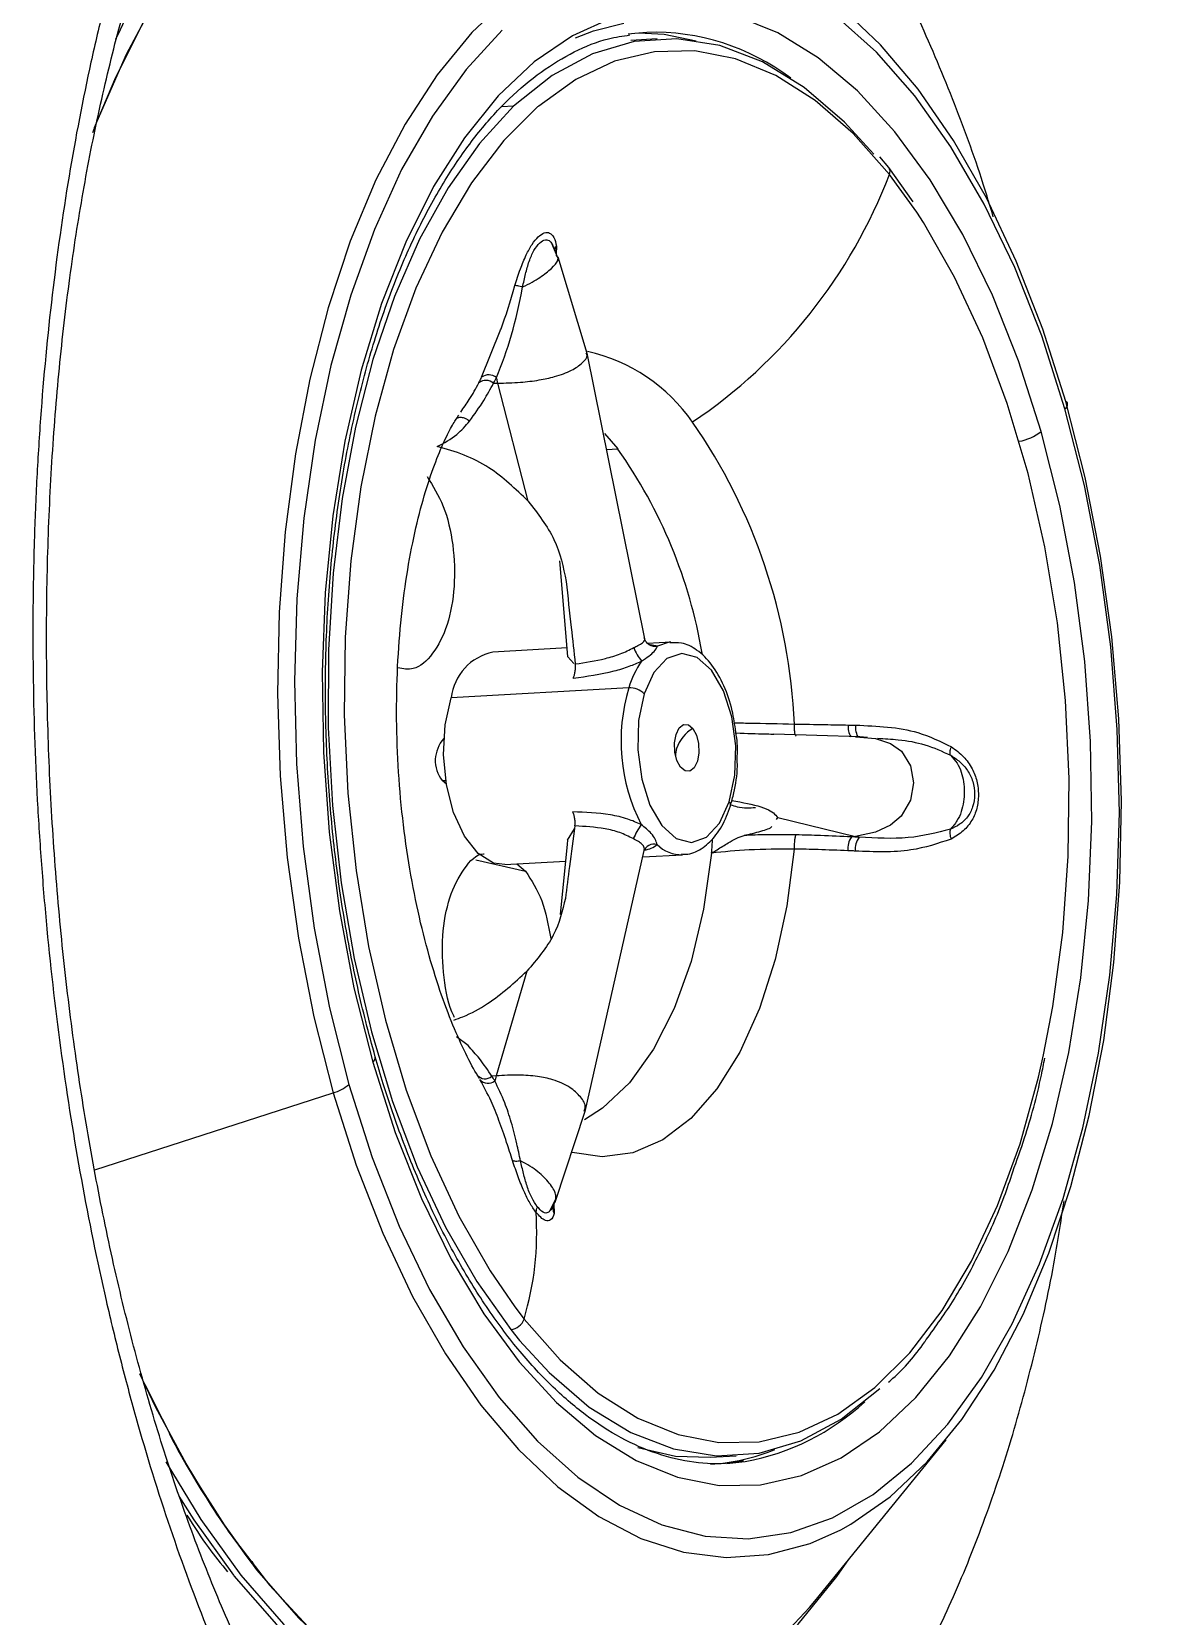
# Model space of a CAD drawing. Extents: x 398 to 508, y 623 to 782.
# Drawn here: x 408.051 to 409.917, y 709.679 to 712.316 of the extents above; entities that cross this region are included whole.
import ezdxf

# ---------------------------------------------------------------- set-up
doc = ezdxf.new("R2010")
doc.units = 0
doc.header["$MEASUREMENT"] = 0
doc.layers.add('GEOMETRY', color=2, linetype='Continuous', lineweight=25)

msp = doc.modelspace()

# ---------------------------------------------------------------- linework, layer by layer
at = {"layer": 'GEOMETRY'}
for p, q in [((409.0921, 712.3044), (409.0487, 712.3019)), ((408.8533, 712.1922), (408.8337, 712.1911)), ((409.478, 712.0904), (409.4632, 712.1081)), ((409.5186, 712.0333), (409.478, 712.0904)), ((409.5245, 712.0158), (409.4792, 712.0787)), ((408.9276, 711.9389), (408.9166, 711.9635)), ((408.9247, 711.9594), (408.9243, 711.9463)), ((408.9271, 711.9409), (408.9242, 711.9442)), ((408.9758, 711.7804), (408.9273, 711.941)), ((408.7999, 711.7412), (408.8308, 711.8182)), ((409.0718, 711.3057), (408.9756, 711.7814)), ((408.8198, 711.7313), (408.827, 711.7313)), ((408.8774, 711.535), (408.827, 711.7313)), ((409.0045, 711.6476), (409.0267, 711.6217)), ((409.008, 711.6209), (409.0267, 711.6217)), ((408.9431, 711.2832), (408.9303, 711.4354)), ((409.1148, 711.3001), (409.076, 711.298)), ((408.9424, 711.2905), (408.8189, 711.2836)), ((408.9437, 711.2758), (408.9431, 711.2832)), ((408.9536, 711.2646), (408.9437, 711.2758)), ((409.0928, 711.2936), (409.0779, 711.2961)), ((409.045, 711.2241), (408.7492, 711.2076)), ((409.2305, 711.1482), (409.2224, 711.1485)), ((409.4299, 711.1424), (409.2866, 711.147)), ((409.4227, 711.1425), (409.4298, 711.1419)), ((409.4242, 711.1424), (409.4288, 711.1423)), ((409.4423, 711.1417), (409.4296, 711.1424)), ((408.7344, 711.0697), (408.7404, 711.07)), ((408.7414, 711.0638), (408.7344, 711.0697)), ((409.2165, 711.0365), (409.2302, 711.0343)), ((408.943, 710.9703), (408.9548, 710.9896)), ((409.2909, 711.0048), (409.2931, 711.0081)), ((409.2931, 711.0081), (409.4223, 710.9768)), ((408.9423, 710.9637), (408.9307, 710.847)), ((408.943, 710.9703), (408.9423, 710.9637)), ((409.0709, 710.9535), (409.0726, 710.9566)), ((409.4223, 710.9768), (409.4157, 710.976)), ((408.7904, 710.9376), (408.8731, 710.919)), ((408.8387, 710.9298), (408.9395, 710.9355)), ((408.8584, 710.9309), (408.8731, 710.919)), ((408.9724, 710.5189), (409.0708, 710.9533)), ((409.0684, 710.9427), (409.1345, 710.9464)), ((408.8755, 710.7525), (408.8243, 710.5781)), ((408.7774, 710.6285), (408.7582, 710.6431)), ((408.8243, 710.5781), (408.8171, 710.5775)), ((408.1558, 710.4217), (408.5527, 710.55)), ((408.9229, 710.3699), (408.9726, 710.5197)), ((408.9138, 710.3537), (408.9239, 710.3746)), ((408.9166, 710.3564), (408.9138, 710.3537)), ((408.9205, 710.3661), (408.9166, 710.3564)), ((408.9203, 710.3654), (408.9209, 710.3491)), ((408.855, 710.1938), (408.8706, 710.1734)), ((408.8485, 710.1559), (408.8632, 710.1378)), ((408.2794, 709.9829), (408.2848, 709.973)), ((409.3549, 709.7038), (409.5734, 709.9721)), ((409.1806, 709.9434), (409.224, 709.9459)), ((408.4172, 709.7704), (408.4238, 709.7585))]:
    msp.add_line(p, q, dxfattribs=at)
at = {"layer": 'GEOMETRY', "flags": 128}
for points in [[(408.1524, 712.1488), (408.1596, 712.1674), (408.2086, 712.2791), (408.2631, 712.3808), (408.3227, 712.4717), (408.3868, 712.551), (408.4549, 712.6179), (408.5265, 712.6719), (408.6008, 712.7127), (408.6774, 712.7397), (408.7555, 712.7528), (408.8345, 712.7519), (408.9136, 712.737), (408.9923, 712.7081), (409.0698, 712.6656), (409.1455, 712.6099), (409.2188, 712.5413), (409.2586, 712.4973)], [(408.1555, 712.1568), (408.1908, 712.2407), (408.2434, 712.3457), (408.3012, 712.4401), (408.3637, 712.5231), (408.4304, 712.5941), (408.5008, 712.6524), (408.5742, 712.6975), (408.6499, 712.7291), (408.7275, 712.7468), (408.8061, 712.7506), (408.8851, 712.7403), (408.9639, 712.7162), (409.0417, 712.6783), (409.1179, 712.627), (409.1919, 712.5627), (409.1952, 712.5595)], [(409.2789, 712.4344), (409.2605, 712.4425), (409.1897, 712.4653), (409.1185, 712.4744), (409.0478, 712.4696), (408.9782, 712.451), (408.9106, 712.4187), (408.8455, 712.3733), (408.7837, 712.315), (408.7258, 712.2445), (408.6724, 712.1625), (408.624, 712.0699), (408.5811, 711.9676), (408.5442, 711.8567), (408.5137, 711.7382), (408.4898, 711.6135), (408.4728, 711.4837), (408.4629, 711.3503), (408.4602, 711.2146), (408.4647, 711.0779), (408.4763, 710.9417), (408.495, 710.8075), (408.5206, 710.6765), (408.5527, 710.55)], [(409.7729, 711.7007), (409.7345, 711.8212), (409.6902, 711.9346), (409.6405, 712.0396), (409.5859, 712.1353), (409.527, 712.2206), (409.4644, 712.2947), (409.3986, 712.3568), (409.3304, 712.4062), (409.2789, 712.4344)], [(409.0176, 712.3393), (408.9513, 712.3097), (408.8877, 712.2662), (408.8274, 712.2094), (408.7713, 712.1398), (408.7198, 712.0584), (408.6737, 711.9661), (408.6334, 711.8639), (408.5996, 711.753), (408.5724, 711.6348), (408.5524, 711.5106), (408.5396, 711.382), (408.5343, 711.2503), (408.5365, 711.1172), (408.5461, 710.9841), (408.5632, 710.8528), (408.5874, 710.7246), (408.6186, 710.6012)], [(408.9564, 712.3064), (408.9865, 712.318), (409.0368, 712.3307)], [(409.7317, 711.651), (409.6941, 711.7683), (409.6504, 711.878), (409.6011, 711.979), (409.5468, 712.0699), (409.4881, 712.1498), (409.4258, 712.2177), (409.3605, 712.2728), (409.2931, 712.3144), (409.2243, 712.3421)], [(409.7714, 711.6884), (409.7326, 711.81), (409.6876, 711.9241), (409.637, 712.0295), (409.5813, 712.1249), (409.5212, 712.2094), (409.4573, 712.2821), (409.3903, 712.3421)], [(408.8344, 712.3188), (408.774, 712.2535), (408.7179, 712.1758), (408.6668, 712.0867), (408.6214, 711.987), (408.5819, 711.8779), (408.549, 711.7605), (408.5229, 711.6362), (408.504, 711.5063), (408.4925, 711.3722), (408.4884, 711.2354), (408.4918, 711.0975), (408.5028, 710.9598), (408.521, 710.824), (408.5465, 710.6915), (408.5789, 710.5637)], [(409.453, 712.1125), (409.404, 712.1659), (409.3369, 712.2233), (409.2675, 712.266), (409.1966, 712.2931), (409.1251, 712.3045), (409.0541, 712.2999), (408.9845, 712.2795), (408.9172, 712.2434), (408.8533, 712.1922)], [(409.0749, 712.3152), (409.055, 712.3135), (409.044, 712.312)], [(409.0615, 712.3142), (409.1042, 712.312), (409.1571, 712.3014)], [(409.4792, 712.0787), (409.4188, 712.1467), (409.3555, 712.2019), (409.2898, 712.2435), (409.2227, 712.2711), (409.155, 712.2843), (409.0876, 712.283), (409.0212, 712.2671), (408.9568, 712.2368), (408.8951, 712.1926), (408.8932, 712.191)], [(408.8533, 712.1922), (408.7964, 712.1304), (408.744, 712.0564), (408.6966, 711.971), (408.6547, 711.8754), (408.619, 711.7707), (408.5899, 711.6582), (408.5676, 711.5392), (408.5525, 711.4151), (408.5447, 711.2876), (408.5444, 711.1581), (408.5516, 711.0281), (408.5661, 710.8994), (408.5878, 710.7734), (408.6164, 710.6516), (408.6516, 710.5356), (408.6929, 710.4268), (408.7399, 710.3264), (408.792, 710.2357), (408.8485, 710.1559)], [(408.8932, 712.191), (408.8369, 712.135), (408.783, 712.0646), (408.7341, 711.9825), (408.6906, 711.8896), (408.6533, 711.7871), (408.6225, 711.6763), (408.5986, 711.5585), (408.582, 711.4354), (408.5729, 711.3083), (408.5713, 711.179), (408.5774, 711.0489), (408.5909, 710.9199), (408.6118, 710.7934), (408.6397, 710.6712), (408.6744, 710.5546), (408.7154, 710.4452), (408.7622, 710.3444), (408.8141, 710.2535), (408.855, 710.1938)], [(409.7358, 710.6134), (409.7511, 710.6936), (409.7677, 710.8167), (409.7769, 710.9438), (409.7784, 711.0732), (409.7724, 711.2032), (409.7589, 711.3322), (409.738, 711.4587), (409.71, 711.581), (409.6753, 711.6975), (409.6344, 711.8069), (409.5876, 711.9077), (409.5357, 711.9987), (409.5245, 712.0158)], [(409.3982, 709.8227), (409.415, 709.832), (409.48, 709.8775), (409.5418, 709.9358), (409.5997, 710.0063), (409.6532, 710.0882), (409.7016, 710.1808), (409.7444, 710.2831), (409.7813, 710.3941), (409.8119, 710.5125), (409.8358, 710.6373), (409.8527, 710.767), (409.8626, 710.9005), (409.8654, 711.0362), (409.8609, 711.1728), (409.8492, 711.309), (409.8305, 711.4433), (409.805, 711.5743), (409.7729, 711.7007)], [(409.7714, 711.6884), (409.7732, 711.6903), (409.7745, 711.6921), (409.7754, 711.6938), (409.7758, 711.6954), (409.7758, 711.697), (409.7753, 711.6984), (409.7743, 711.6996), (409.7729, 711.7007)], [(408.5789, 710.5637), (408.6177, 710.4421), (408.6627, 710.328), (408.7133, 710.2227), (408.769, 710.1272), (408.8291, 710.0427), (408.893, 709.97), (408.96, 709.9101), (409.0294, 709.8634), (409.1003, 709.8306), (409.1721, 709.8119), (409.2439, 709.8077), (409.3149, 709.8179), (409.3844, 709.8425), (409.4517, 709.8811), (409.5159, 709.9333), (409.5763, 709.9986), (409.6324, 710.0763), (409.6835, 710.1655), (409.7289, 710.2652), (409.7684, 710.3743), (409.8013, 710.4916), (409.8274, 710.616), (409.8463, 710.7459), (409.8578, 710.8799), (409.8619, 711.0167), (409.8585, 711.1547), (409.8475, 711.2923), (409.8293, 711.4281), (409.8038, 711.5607), (409.7714, 711.6884)], [(408.6186, 710.6012), (408.6562, 710.4839), (408.6999, 710.3741), (408.7492, 710.2732), (408.8035, 710.1822), (408.8622, 710.1023), (408.9245, 710.0344), (408.9898, 709.9793), (409.0572, 709.9377), (409.126, 709.91), (409.1954, 709.8965), (409.2646, 709.8975), (409.3327, 709.9129), (409.3989, 709.9425), (409.4626, 709.9859), (409.5229, 710.0428), (409.579, 710.1123), (409.6305, 710.1937), (409.6766, 710.2861), (409.7169, 710.3883), (409.7507, 710.4991), (409.7779, 710.6173), (409.7979, 710.7415), (409.8107, 710.8702), (409.816, 711.0018), (409.8138, 711.135), (409.8042, 711.268), (409.7871, 711.3994), (409.7629, 711.5275), (409.7317, 711.651)], [(409.1148, 711.3001), (409.1125, 711.3), (409.0928, 711.2936)], [(409.2122, 711.0345), (409.2215, 711.0788), (409.223, 711.1276), (409.2165, 711.176), (409.2026, 711.2194), (409.1827, 711.2534), (409.1589, 711.2748), (409.1333, 711.2815), (409.1085, 711.2727), (409.0869, 711.2494), (409.0707, 711.2139)], [(408.8387, 710.9298), (408.8196, 710.9325), (408.7941, 710.9484), (408.7715, 710.9772), (408.7534, 711.0164), (408.7415, 711.0629), (408.7367, 711.113), (408.7393, 711.1625), (408.7492, 711.2076)], [(409.0707, 711.2139), (409.0614, 711.1695), (409.0599, 711.1208), (409.0665, 711.0723), (409.0803, 711.029), (409.1002, 710.995), (409.1241, 710.9736), (409.1497, 710.9669), (409.1744, 710.9757), (409.196, 710.999), (409.2122, 711.0345)], [(409.1311, 711.0919), (409.1252, 711.1029), (409.1217, 711.1172), (409.1212, 711.1325), (409.1238, 711.1466), (409.1291, 711.1573), (409.1362, 711.1629), (409.1442, 711.1626), (409.1518, 711.1565)], [(409.1518, 711.1565), (409.1578, 711.1455), (409.1613, 711.1312), (409.1618, 711.1158), (409.1592, 711.1018), (409.1539, 711.0911), (409.1467, 711.0855), (409.1387, 711.0858), (409.1311, 711.0919)], [(409.4298, 711.1419), (409.4559, 711.1396), (409.481, 711.1314), (409.499, 711.1189), (409.5144, 711.0944), (409.5189, 711.066), (409.5143, 711.0369), (409.4987, 711.0104), (409.4807, 710.9956), (409.4556, 710.9841), (409.4223, 710.9768), (409.4223, 710.9768)], [(409.4288, 711.1423), (409.4276, 711.1426), (409.4265, 711.1437), (409.4254, 711.1455), (409.4245, 711.148), (409.4238, 711.151), (409.4232, 711.1544), (409.4229, 711.1581), (409.4229, 711.162)], [(409.3203, 710.9558), (409.3082, 710.861), (409.2888, 710.7718), (409.2625, 710.6901), (409.2298, 710.6178), (409.1916, 710.5565), (409.1485, 710.5074), (409.1017, 710.4717), (409.052, 710.4502), (409.0007, 710.4433), (408.9506, 710.4506)], [(409.1828, 710.949), (409.1696, 710.8557), (409.1487, 710.7687), (409.1207, 710.6903), (409.0861, 710.6224), (409.046, 710.5666), (409.0013, 710.5244), (408.9712, 710.5053)], [(408.8706, 710.1734), (408.9309, 710.1054), (408.9943, 710.0502), (409.06, 710.0086), (409.1271, 709.981), (409.1948, 709.9678), (409.2622, 709.9691), (409.3286, 709.985), (409.393, 710.0153), (409.4547, 710.0595), (409.5128, 710.1172), (409.5667, 710.1875), (409.6157, 710.2696), (409.6592, 710.3625), (409.6965, 710.465), (409.7273, 710.5758), (409.7358, 710.6134)], [(408.5527, 710.55), (408.5911, 710.4295), (408.6354, 710.3162), (408.685, 710.2111), (408.7396, 710.1154), (408.7985, 710.0301), (408.8612, 709.956), (408.9269, 709.894), (408.9951, 709.8445), (409.065, 709.8082), (409.1359, 709.7854), (409.2071, 709.7764), (409.2778, 709.7812), (409.3473, 709.7998), (409.3982, 709.8227)], [(408.8632, 710.1378), (408.9122, 710.0843), (408.9792, 710.0269), (409.0487, 709.9843), (409.1196, 709.9571), (409.1911, 709.9457), (409.2621, 709.9503), (409.3317, 709.9708), (409.3989, 710.0068), (409.4629, 710.058)], [(408.2304, 710.0828), (408.2566, 710.0277), (408.3156, 709.9181), (408.3791, 709.8187), (408.4468, 709.7303), (408.5179, 709.6536), (408.5919, 709.5894), (408.6681, 709.5381), (408.746, 709.5002), (408.8247, 709.476), (408.9038, 709.4657), (408.9824, 709.4695), (409.0599, 709.4872), (409.1357, 709.5188), (409.209, 709.5639), (409.2794, 709.6222), (409.3461, 709.6932), (409.3549, 709.7038)], [(408.2359, 710.0712), (408.239, 710.0645), (408.2964, 709.9515), (408.3587, 709.8484), (408.4251, 709.7561), (408.4953, 709.6753), (408.5685, 709.6067), (408.6442, 709.5509), (408.7218, 709.5085), (408.8004, 709.4796), (408.8796, 709.4647), (408.9586, 709.4638), (409.0367, 709.4769), (409.1132, 709.5039), (409.1876, 709.5446), (409.2592, 709.5987), (409.3273, 709.6656), (409.3914, 709.7449), (409.411, 709.7727)], [(409.06, 709.9595), (409.1228, 709.9454), (409.1806, 709.9434)], [(408.274, 709.9357), (408.3323, 709.8397), (408.3992, 709.7468), (408.4698, 709.6655), (408.5435, 709.5965), (408.6196, 709.5404), (408.6976, 709.4977), (408.7553, 709.4751)], [(409.2081, 709.9331), (409.2281, 709.9349), (409.239, 709.9364)], [(408.2955, 709.8788), (408.3208, 709.839), (408.3867, 709.7473)], [(408.3867, 709.7473), (408.3876, 709.7461), (408.4582, 709.6649), (408.5319, 709.5959), (408.608, 709.5398), (408.686, 709.497), (408.7652, 709.468), (408.8448, 709.453), (408.9146, 709.4514)]]:
    msp.add_lwpolyline(points, dxfattribs=at)
at = {"layer": 'GEOMETRY'}
for centre, radius, start, end in [((408.9887, 711.954), 0.8713, 118.6278, 156.3799), ((409.0869, 711.9385), 0.3769, 52.8048, 91.8152), ((408.6649, 712.3902), 0.8718, 303.9057, 339.0601), ((409.4683, 712.0835), 0.0118, 335.9255, 35.6685), ((408.9118, 711.4992), 0.2922, 34.9575, 77.2493), ((408.8071, 711.7161), 0.0198, 49.9851, 126.6252), ((408.8119, 711.725), 0.0201, 51.1352, 126.4935), ((408.3657, 711.1218), 0.956, 2.522, 34.7444), ((409.6801, 711.7165), 0.0834, 280.384, 308.2301), ((408.3496, 711.1426), 0.8294, 9.6568, 35.2786), ((408.8371, 711.1969), 0.0886, 101.8811, 173.0558), ((409.1306, 711.3212), 0.0831, 201.305, 219.2697), ((409.0886, 711.3117), 0.0186, 236.5454, 283.2834), ((409.2014, 711.1767), 0.1634, 145.7718, 163.1204), ((409.3383, 711.136), 0.3062, 163.2716, 207.085), ((409.0467, 711.191), 0.0332, 43.5554, 92.8149), ((409.1851, 711.1016), 0.0643, 121.2761, 160.2932), ((409.4353, 711.1579), 0.0252, 169.9665, 216.8368), ((408.7767, 711.103), 0.0539, 137.2717, 218.2138), ((409.161, 711.1112), 0.0383, 161.7078, 180.0247), ((409.207, 711.0293), 0.00739, 346.5017, 44.7537), ((409.2293, 710.8893), 0.1957, 146.751, 154.6456), ((409.0867, 710.9463), 0.0176, 72.4446, 164.121), ((409.1333, 711.0054), 0.0591, 225.6883, 271.1833), ((408.0709, 711.0561), 1.117, 354.4964, 355.7487), ((409.4428, 710.957), 0.033, 144.941, 187.0359), ((409.4536, 710.9564), 0.0315, 143.0317, 187.284), ((408.6131, 710.6092), 0.00974, 304.2, 5.2754), ((408.5328, 710.6198), 0.0726, 285.8889, 309.3633), ((408.8058, 710.591), 0.0176, 220.9878, 309.6582), ((408.8106, 710.5837), 0.0178, 221.2187, 308.6767), ((408.3934, 710.3168), 0.4983, 343.2807, 3.9569), ((408.9349, 710.358), 0.0165, 150.4845, 212.2467), ((408.846, 710.1817), 0.026, 275.5349, 341.427), ((409.1682, 710.3264), 0.3964, 280.2928, 312.869), ((409.609, 710.6791), 1.5008, 208.069, 217.8392), ((409.1618, 710.263), 0.3319, 273.3488, 292.3834)]:
    msp.add_arc(centre, radius, start, end, dxfattribs=at)
for points, knots in [([(409.8013, 708.9387), (409.8192, 708.9528), (409.837, 708.9677), (409.872, 708.9988), (409.8892, 709.0151), (409.9403, 709.0657), (409.9733, 709.1022), (410.069, 709.2194), (410.1286, 709.3079), (410.211, 709.4573), (410.2369, 709.5092), (410.2856, 709.6167), (410.3083, 709.6723), (410.3507, 709.7875), (410.3704, 709.8469), (410.3974, 709.939), (410.406, 709.9702), (410.4225, 710.0335), (410.4303, 710.0658), (410.467, 710.2279), (410.4889, 710.3615), (410.5109, 710.5673), (410.5165, 710.6369), (410.522, 710.7427), (410.5233, 710.7782), (410.5251, 710.8496), (410.5255, 710.8853), (410.5253, 711.0635), (410.5176, 711.2055), (410.4952, 711.4177), (410.486, 711.4883), (410.4692, 711.594), (410.4632, 711.6291), (410.4503, 711.6987), (410.4435, 711.7332), (410.4071, 711.904), (410.3715, 712.0359), (410.319, 712.1949), (410.3081, 712.2263), (410.2855, 712.2887), (410.2737, 712.3197), (410.2375, 712.411), (410.2122, 712.4697), (410.1323, 712.6394), (410.0742, 712.7443), (409.9955, 712.8648), (409.9795, 712.8883), (409.9467, 712.9344), (409.9302, 712.9567), (409.88, 713.0216), (409.8458, 713.062), (409.7412, 713.175), (409.6687, 713.2393), (409.5747, 713.3058), (409.5557, 713.3184), (409.5178, 713.3421), (409.4987, 713.3531), (409.4416, 713.384), (409.4035, 713.4016), (409.3273, 713.4304), (409.289, 713.4417), (409.2131, 713.4579), (409.1753, 713.4628), (409.063, 713.4678), (408.9907, 713.4583), (408.8856, 713.4255), (408.8512, 713.4115), (408.8004, 713.3857), (408.7836, 713.3764), (408.7504, 713.356), (408.7338, 713.345), (408.6527, 713.2864), (408.5921, 713.228), (408.507, 713.1239), (408.4796, 713.0864), (408.44, 713.0258), (408.427, 713.0049), (408.4016, 712.9616), (408.3891, 712.9394), (408.3288, 712.8254), (408.2859, 712.7255), (408.229, 712.5625), (408.2112, 712.5061), (408.1865, 712.418), (408.1786, 712.388), (408.1635, 712.3273), (408.1563, 712.2966), (408.1222, 712.1417), (408.1008, 712.0125), (408.077, 711.8111), (408.0705, 711.7427), (408.0629, 711.638), (408.0608, 711.6029), (408.0572, 711.5327), (408.0558, 711.4976), (408.0507, 711.3216), (408.0525, 711.1799), (408.062, 711.0015), (408.0643, 710.9658), (408.0696, 710.8942), (408.0726, 710.8583), (408.0828, 710.7515), (408.091, 710.6811), (408.1197, 710.4725), (408.1443, 710.3368), (408.1822, 710.1715), (408.1902, 710.1386), (408.2068, 710.0735), (408.2153, 710.0415), (408.242, 709.9467), (408.261, 709.8853), (408.3216, 709.7066), (408.3668, 709.5947), (408.4297, 709.464), (408.4426, 709.4385), (408.4688, 709.3887), (408.4821, 709.3645), (408.5227, 709.2938), (408.5507, 709.2493), (408.6087, 709.1652), (408.6386, 709.1258), (408.6849, 709.0705), (408.7006, 709.0527), (408.7326, 709.0184), (408.7488, 709.0019), (408.8307, 708.9232), (408.8989, 708.8725), (408.9875, 708.8241), (409.0054, 708.8152), (409.0413, 708.7991), (409.0593, 708.7918), (409.1135, 708.7724), (409.1499, 708.7627), (409.1866, 708.7561)], [0, 0, 0, 0, 0.007813, 0.007813, 0.015625, 0.015625, 0.03125, 0.03125, 0.0625, 0.0625, 0.078125, 0.078125, 0.09375, 0.09375, 0.109375, 0.109375, 0.117188, 0.117188, 0.125, 0.125, 0.15625, 0.15625, 0.171875, 0.171875, 0.179688, 0.179688, 0.1875, 0.1875, 0.21875, 0.21875, 0.234375, 0.234375, 0.242188, 0.242188, 0.25, 0.25, 0.28125, 0.28125, 0.289063, 0.289063, 0.296875, 0.296875, 0.3125, 0.3125, 0.34375, 0.34375, 0.351563, 0.351563, 0.359375, 0.359375, 0.375, 0.375, 0.40625, 0.40625, 0.414063, 0.414063, 0.421875, 0.421875, 0.4375, 0.4375, 0.453125, 0.453125, 0.46875, 0.46875, 0.5, 0.5, 0.515625, 0.515625, 0.523437, 0.523437, 0.53125, 0.53125, 0.5625, 0.5625, 0.578125, 0.578125, 0.585937, 0.585937, 0.59375, 0.59375, 0.625, 0.625, 0.640625, 0.640625, 0.648437, 0.648437, 0.65625, 0.65625, 0.6875, 0.6875, 0.703125, 0.703125, 0.710937, 0.710937, 0.71875, 0.71875, 0.75, 0.75, 0.757812, 0.757812, 0.765625, 0.765625, 0.78125, 0.78125, 0.8125, 0.8125, 0.820312, 0.820312, 0.828125, 0.828125, 0.84375, 0.84375, 0.875, 0.875, 0.882812, 0.882812, 0.890625, 0.890625, 0.90625, 0.90625, 0.921875, 0.921875, 0.929687, 0.929687, 0.9375, 0.9375, 0.96875, 0.96875, 0.976562, 0.976562, 0.984375, 0.984375, 1, 1, 1, 1]), ([(408.6678, 713.143), (408.6986, 713.1607), (408.7679, 713.2004), (408.8829, 713.2302), (409.0131, 713.2381), (409.1439, 713.2161), (409.2736, 713.1683), (409.3994, 713.0984), (409.5246, 713.0027), (409.6467, 712.8813), (409.7617, 712.7383), (409.8675, 712.575), (409.9634, 712.3946), (410.0488, 712.1981), (410.1221, 711.9875), (410.1826, 711.7658), (410.2294, 711.5359), (410.2611, 711.3005), (410.278, 711.0628), (410.2797, 710.825), (410.2653, 710.5902), (410.2355, 710.3614), (410.1905, 710.1408), (410.1301, 709.9319), (410.0556, 709.7371), (409.9675, 709.5581), (409.8662, 709.3986), (409.7536, 709.2607), (409.6665, 709.1785), (409.6183, 709.1408), (409.6117, 709.1356)], [0, 0, 0, 0, 0.0304081, 0.0684399, 0.1063517, 0.1469864, 0.1824831, 0.2179789, 0.2551969, 0.2925328, 0.3297495, 0.3662708, 0.4029056, 0.4394267, 0.475969, 0.5126256, 0.5491658, 0.5855796, 0.6221085, 0.6585209, 0.6951097, 0.7318168, 0.7684054, 0.8054601, 0.8426373, 0.8796934, 0.9177196, 0.9558767, 0.9939082, 1, 1, 1, 1]), ([(408.9378, 709.0034), (408.9312, 709.0055), (408.9046, 709.0141), (408.8575, 709.0388), (408.7974, 709.0775), (408.737, 709.1269), (408.6757, 709.1874), (408.6137, 709.2603), (408.5529, 709.344), (408.4937, 709.4382), (408.4367, 709.5425), (408.3825, 709.6565), (408.3317, 709.7792), (408.2846, 709.9098), (408.2418, 710.0473), (408.2037, 710.1905), (408.1705, 710.3382), (408.1421, 710.4899), (408.1185, 710.6456), (408.0998, 710.8055), (408.0861, 710.9683), (408.0777, 711.1326), (408.0746, 711.2971), (408.077, 711.46), (408.0848, 711.6199), (408.0978, 711.7753), (408.1158, 711.9247), (408.1388, 712.068), (408.1667, 712.2057), (408.1995, 712.3382), (408.237, 712.4646), (408.279, 712.5836), (408.3248, 712.6939), (408.3738, 712.7944), (408.4253, 712.8841), (408.4782, 712.9622), (408.5319, 713.0284), (408.5852, 713.0827), (408.6398, 713.1266), (408.6808, 713.1542), (408.7039, 713.1644), (408.7082, 713.1663)], [0, 0, 0, 0, 0.008929, 0.036416, 0.062569, 0.08761, 0.114126, 0.140536, 0.166971, 0.193513, 0.220186, 0.246974, 0.273835, 0.300716, 0.327559, 0.354332, 0.380934, 0.407202, 0.433804, 0.460691, 0.487799, 0.515047, 0.542348, 0.569575, 0.596633, 0.623441, 0.64993, 0.675919, 0.702114, 0.728607, 0.75533, 0.782193, 0.809082, 0.835852, 0.8624, 0.888652, 0.914589, 0.940277, 0.965998, 0.993656, 1, 1, 1, 1]), ([(409.6519, 712.0084), (409.6465, 712.0266), (409.6261, 712.0946), (409.5842, 712.2071), (409.5263, 712.3443), (409.4625, 712.472), (409.3945, 712.5886), (409.3221, 712.6947), (409.245, 712.7904), (409.1575, 712.8805), (409.0599, 712.9619), (408.9879, 713.0019), (408.9517, 713.0221)], [0, 0, 0, 0, 0.036436, 0.136251, 0.238959, 0.341668, 0.441479, 0.541291, 0.643997, 0.746704, 0.872647, 1, 1, 1, 1]), ([(408.6228, 710.6101), (408.6175, 710.6295), (408.602, 710.6857), (408.5806, 710.7826), (408.5608, 710.901), (408.5473, 711.0219), (408.5401, 711.1439), (408.5392, 711.2657), (408.5448, 711.386), (408.5566, 711.5035), (408.5747, 711.617), (408.5987, 711.7253), (408.6283, 711.8272), (408.6632, 711.9216), (408.703, 712.0075), (408.747, 712.0842), (408.7948, 712.1507), (408.8456, 712.2065), (408.899, 712.2513), (408.9543, 712.2843), (409.0037, 712.3047), (409.0349, 712.3092), (409.0469, 712.3109)], [0, 0, 0, 0, 0.027425, 0.079685, 0.131991, 0.184322, 0.236668, 0.289015, 0.34135, 0.393658, 0.445928, 0.498147, 0.550301, 0.60238, 0.654375, 0.706292, 0.758154, 0.810012, 0.861968, 0.914221, 0.967065, 1, 1, 1, 1]), ([(408.855, 711.8936), (408.858, 711.9029), (408.8638, 711.9204), (408.8736, 711.9443), (408.8838, 711.9631), (408.8943, 711.9757), (408.9046, 711.9827), (408.9138, 711.9822), (408.9212, 711.9745), (408.9235, 711.9646), (408.9247, 711.9594)], [0, 0, 0, 0, 0.145727, 0.273873, 0.386625, 0.499991, 0.613308, 0.726078, 0.854246, 1, 1, 1, 1]), ([(408.8682, 711.8914), (408.8698, 711.8986), (408.8729, 711.9129), (408.8787, 711.9341), (408.8867, 711.953), (408.8965, 711.9657), (408.9062, 711.9714), (408.9137, 711.9689), (408.9167, 711.9635), (408.9178, 711.9614)], [0, 0, 0, 0, 0.156421, 0.309312, 0.458891, 0.609729, 0.760567, 0.910146, 1, 1, 1, 1]), ([(408.9178, 711.9614), (408.9187, 711.9602), (408.9208, 711.9575), (408.9218, 711.9531), (408.9224, 711.9506)], [0, 0, 0, 0, 0.434893, 1, 1, 1, 1]), ([(408.9222, 711.9509), (408.9222, 711.9511), (408.9219, 711.9527), (408.9227, 711.9557), (408.924, 711.9582), (408.9247, 711.9594)], [0, 0, 0, 0, 0.0990298, 0.5564753, 1, 1, 1, 1]), ([(408.8682, 711.8914), (408.8736, 711.894), (408.884, 711.8992), (408.9015, 711.9099), (408.9171, 711.9225), (408.9269, 711.9334), (408.9271, 711.9376), (408.9272, 711.9387)], [0, 0, 0, 0, 0.160363, 0.311257, 0.606806, 0.902356, 1, 1, 1, 1]), ([(408.9272, 711.9387), (408.9274, 711.9394), (408.9278, 711.9403), (408.9272, 711.9408), (408.9271, 711.9409)], [0, 0, 0, 0, 0.751069, 1, 1, 1, 1]), ([(408.8245, 711.7407), (408.8335, 711.7634), (408.8512, 711.8081), (408.8626, 711.8639), (408.8682, 711.8914)], [0, 0, 0, 0, 0.5073929, 1, 1, 1, 1]), ([(408.8308, 711.8182), (408.8313, 711.8194), (408.8401, 711.8412), (408.8477, 711.8681), (408.855, 711.8936)], [0, 0, 0, 0, 0.053636, 1, 1, 1, 1]), ([(408.8682, 711.8914), (408.8669, 711.8917), (408.864, 711.8925), (408.8602, 711.8932), (408.8569, 711.8937), (408.8556, 711.8936), (408.855, 711.8936)], [0, 0, 0, 0, 0.232227, 0.480789, 0.739394, 1, 1, 1, 1]), ([(408.827, 711.7313), (408.8394, 711.7316), (408.8616, 711.7321), (408.8938, 711.7358), (408.9236, 711.742), (408.9507, 711.752), (408.9682, 711.7648), (408.9774, 711.7753), (408.9747, 711.7798), (408.9739, 711.781)], [0, 0, 0, 0, 0.204599, 0.365998, 0.495418, 0.654592, 0.801085, 0.947577, 1, 1, 1, 1]), ([(408.7651, 711.6832), (408.77, 711.6901), (408.7811, 711.7056), (408.7902, 711.7225), (408.7953, 711.732)], [0, 0, 0, 0, 0.441926, 1, 1, 1, 1]), ([(408.7799, 711.6682), (408.788, 711.6795), (408.8026, 711.6996), (408.8145, 711.7216), (408.8198, 711.7313)], [0, 0, 0, 0, 0.560335, 1, 1, 1, 1]), ([(408.7953, 711.732), (408.7962, 711.7337), (408.7977, 711.7368), (408.7993, 711.7398), (408.7999, 711.7412)], [0, 0, 0, 0, 0.559764, 1, 1, 1, 1]), ([(408.8198, 711.7313), (408.8207, 711.733), (408.8223, 711.7361), (408.8238, 711.7393), (408.8245, 711.7407)], [0, 0, 0, 0, 0.559876, 1, 1, 1, 1]), ([(408.827, 711.7313), (408.8265, 711.7331), (408.8257, 711.7362), (408.8249, 711.7393), (408.8245, 711.7407)], [0, 0, 0, 0, 0.56, 1, 1, 1, 1]), ([(408.7959, 710.5741), (408.7958, 710.5743), (408.7902, 710.583), (408.7759, 710.6098), (408.7547, 710.6552), (408.7328, 710.712), (408.712, 710.7778), (408.6934, 710.8519), (408.678, 710.9325), (408.6665, 711.0179), (408.6596, 711.1059), (408.6576, 711.1944), (408.6605, 711.281), (408.6679, 711.3634), (408.6794, 711.4396), (408.694, 711.5076), (408.7105, 711.5657), (408.7277, 711.6126), (408.7434, 711.6473), (408.7563, 711.67), (408.7601, 711.6753), (408.7619, 711.6779)], [0, 0, 0, 0, 0.001158, 0.051568, 0.103429, 0.156939, 0.21209, 0.26872, 0.326579, 0.385357, 0.444723, 0.504335, 0.563786, 0.622696, 0.680753, 0.737685, 0.79329, 0.847488, 0.900386, 0.952359, 1, 1, 1, 1]), ([(408.7799, 711.6682), (408.7778, 711.6696), (408.7745, 711.6718), (408.7698, 711.6735), (408.7662, 711.6741), (408.7629, 711.6741), (408.7592, 711.6733), (408.7575, 711.6716), (408.7564, 711.6705)], [0, 0, 0, 0, 0.240748, 0.370382, 0.502553, 0.634347, 0.762901, 1, 1, 1, 1]), ([(408.7261, 711.6258), (408.7376, 711.6319), (408.7583, 711.643), (408.7732, 711.6604), (408.7799, 711.6682)], [0, 0, 0, 0, 0.5506, 1, 1, 1, 1]), ([(408.8774, 711.535), (408.8565, 711.555), (408.8244, 711.5859), (408.7704, 711.6135), (408.7411, 711.6216), (408.7261, 711.6258)], [0, 0, 0, 0, 0.473529, 0.73037, 1, 1, 1, 1]), ([(408.7092, 711.5758), (408.7188, 711.5603), (408.7382, 711.5295), (408.7541, 711.4625), (408.7563, 711.3921), (408.7445, 711.3266), (408.7198, 711.2785), (408.6899, 711.2521), (408.6692, 711.2557), (408.6605, 711.2572)], [0, 0, 0, 0, 0.148732, 0.297632, 0.446601, 0.595551, 0.744526, 0.893503, 1, 1, 1, 1]), ([(408.8774, 711.535), (408.8936, 711.5141), (408.9262, 711.4723), (408.9359, 711.4249), (408.9407, 711.4012)], [0, 0, 0, 0, 0.499899, 1, 1, 1, 1]), ([(408.9407, 711.4012), (408.9435, 711.3756), (408.9484, 711.3297), (408.9537, 711.2841), (408.956, 711.2639)], [0, 0, 0, 0, 0.557908, 1, 1, 1, 1]), ([(409.0532, 711.291), (409.0555, 711.2922), (409.0595, 711.2943), (409.0645, 711.2967), (409.068, 711.2988), (409.0709, 711.3015), (409.0722, 711.3054), (409.0712, 711.3067), (409.0706, 711.3074)], [0, 0, 0, 0, 0.182796, 0.321952, 0.445587, 0.56457, 0.763668, 1, 1, 1, 1]), ([(409.0784, 711.2961), (409.0764, 711.2978), (409.0731, 711.3005), (409.0723, 711.3041), (409.072, 711.3055)], [0, 0, 0, 0, 0.615, 1, 1, 1, 1]), ([(409.2232, 711.1506), (409.2215, 711.1626), (409.2177, 711.1901), (409.2041, 711.2287), (409.1843, 711.2637), (409.1602, 711.2875), (409.1355, 711.3001), (409.1199, 711.2993), (409.1135, 711.2989)], [0, 0, 0, 0, 0.146076, 0.334593, 0.525394, 0.719725, 0.884639, 1, 1, 1, 1]), ([(408.956, 711.2639), (408.9725, 711.2664), (408.997, 711.27), (409.0303, 711.2797), (409.0458, 711.2873), (409.0532, 711.291)], [0, 0, 0, 0, 0.521467, 0.771559, 1, 1, 1, 1]), ([(409.0663, 711.2686), (409.0706, 711.2715), (409.079, 711.2771), (409.0893, 711.286), (409.0915, 711.2907), (409.0928, 711.2936)], [0, 0, 0, 0, 0.295725, 0.576123, 1, 1, 1, 1]), ([(408.9526, 711.2404), (408.975, 711.2433), (409.0054, 711.2474), (409.0445, 711.259), (409.0595, 711.2656), (409.0663, 711.2686)], [0, 0, 0, 0, 0.6083788, 0.8232944, 1, 1, 1, 1]), ([(408.9526, 711.2404), (408.9532, 711.242), (408.9545, 711.2452), (408.9558, 711.2513), (408.9564, 711.2578), (408.9561, 711.2618), (408.956, 711.2639)], [0, 0, 0, 0, 0.239009, 0.48193, 0.734651, 1, 1, 1, 1]), ([(409.2207, 711.1658), (409.229, 711.1657), (409.2602, 711.1653), (409.2951, 711.1645), (409.3208, 711.1639)], [0, 0, 0, 0, 0.265593, 1, 1, 1, 1]), ([(409.2256, 711.1059), (409.226, 711.1176), (409.2265, 711.1327), (409.2238, 711.1473), (409.2232, 711.1506)], [0, 0, 0, 0, 0.770719, 1, 1, 1, 1]), ([(409.2866, 711.1467), (409.2836, 711.1467), (409.2758, 711.1467), (409.2476, 711.1476), (409.2305, 711.1482)], [0, 0, 0, 0, 0.390473, 1, 1, 1, 1]), ([(409.3208, 711.1639), (409.3377, 711.1636), (409.368, 711.1631), (409.3975, 711.1625), (409.4105, 711.1622)], [0, 0, 0, 0, 0.560391, 1, 1, 1, 1]), ([(409.3238, 711.1437), (409.3234, 711.144), (409.3228, 711.1443), (409.322, 711.1469), (409.3215, 711.1495), (409.3211, 711.1528), (409.3208, 711.1575), (409.3208, 711.1614), (409.3208, 711.1639)], [0, 0, 0, 0, 0.240748, 0.3703823, 0.5025525, 0.6343467, 0.7629013, 1, 1, 1, 1]), ([(409.4105, 711.1622), (409.4128, 711.1622), (409.4169, 711.1621), (409.4211, 711.162), (409.4229, 711.162)], [0, 0, 0, 0, 0.559764, 1, 1, 1, 1]), ([(409.4229, 711.162), (409.4586, 711.1606), (409.5158, 711.1583), (409.564, 711.1349), (409.5822, 711.1261)], [0, 0, 0, 0, 0.623428, 1, 1, 1, 1]), ([(409.4592, 711.1402), (409.4708, 711.1396), (409.4983, 711.1382), (409.5398, 711.1306), (409.5669, 711.1183), (409.5809, 711.112)], [0, 0, 0, 0, 0.260622, 0.617995, 1, 1, 1, 1]), ([(409.5809, 711.112), (409.5806, 711.1128), (409.5799, 711.1143), (409.5799, 711.1177), (409.5805, 711.1217), (409.5816, 711.1246), (409.5822, 711.1261)], [0, 0, 0, 0, 0.232227, 0.480789, 0.739393, 1, 1, 1, 1]), ([(409.5822, 711.1261), (409.5893, 711.1209), (409.6025, 711.1111), (409.617, 711.091), (409.6256, 711.0689), (409.628, 711.0458), (409.6255, 711.0231), (409.6167, 711.0023), (409.6021, 710.9846), (409.5889, 710.9766), (409.5818, 710.9724)], [0, 0, 0, 0, 0.145851, 0.274099, 0.386878, 0.500542, 0.613822, 0.727127, 0.855363, 1, 1, 1, 1]), ([(409.2142, 711.0276), (409.2162, 711.0347), (409.2219, 711.0553), (409.2263, 711.0822), (409.2257, 711.1019), (409.2256, 711.1059)], [0, 0, 0, 0, 0.295537, 0.856591, 1, 1, 1, 1]), ([(409.5809, 711.112), (409.5847, 711.1078), (409.5922, 711.0995), (409.6014, 711.0791), (409.605, 711.0512), (409.6013, 711.023), (409.592, 711.0019), (409.5845, 710.9931), (409.5806, 710.9886)], [0, 0, 0, 0, 0.132137, 0.256471, 0.5, 0.743529, 0.867863, 1, 1, 1, 1]), ([(409.5809, 711.112), (409.5861, 711.1086), (409.5965, 711.1018), (409.6095, 711.0875), (409.6188, 711.0686), (409.6216, 711.0467), (409.6187, 711.0254), (409.6093, 711.0082), (409.5962, 710.9962), (409.5859, 710.9912), (409.5806, 710.9886)], [0, 0, 0, 0, 0.128271, 0.253647, 0.376306, 0.500006, 0.623692, 0.746356, 0.871732, 1, 1, 1, 1]), ([(409.0657, 710.9966), (409.0582, 710.9998), (409.0412, 711.0072), (409.0022, 711.0159), (408.9726, 711.0169), (408.9521, 711.0176)], [0, 0, 0, 0, 0.1940714, 0.4428082, 1, 1, 1, 1]), ([(408.9554, 710.9942), (408.9555, 710.996), (408.9558, 710.9996), (408.9552, 711.006), (408.954, 711.0122), (408.9527, 711.0158), (408.9521, 711.0176)], [0, 0, 0, 0, 0.2652586, 0.5180443, 0.7610128, 1, 1, 1, 1]), ([(409.133, 710.9476), (409.1364, 710.9474), (409.149, 710.9465), (409.1696, 710.9574), (409.1915, 710.9785), (409.2058, 711.0036), (409.2121, 711.0218), (409.2142, 711.0276)], [0, 0, 0, 0, 0.092435, 0.344486, 0.598423, 0.871363, 1, 1, 1, 1]), ([(409.2147, 711.0295), (409.2183, 711.0283), (409.2341, 711.0232), (409.2464, 711.0242), (409.2559, 711.025)], [0, 0, 0, 0, 0.231085, 1, 1, 1, 1]), ([(409.2302, 711.0343), (409.2467, 711.0307), (409.2802, 711.0236), (409.2888, 711.0133), (409.2931, 711.0081)], [0, 0, 0, 0, 0.493307, 1, 1, 1, 1]), ([(408.9554, 710.9942), (408.9523, 710.9717), (408.9469, 710.9316), (408.9417, 710.8914), (408.9395, 710.8737)], [0, 0, 0, 0, 0.561975, 1, 1, 1, 1]), ([(409.0525, 710.9731), (409.0451, 710.9767), (409.0297, 710.9843), (408.9964, 710.9919), (408.9719, 710.9933), (408.9554, 710.9942)], [0, 0, 0, 0, 0.22843, 0.478519, 1, 1, 1, 1]), ([(409.092, 710.9632), (409.0913, 710.966), (409.09, 710.9717), (409.0817, 710.9835), (409.0717, 710.9917), (409.0657, 710.9966)], [0, 0, 0, 0, 0.295814, 0.575948, 1, 1, 1, 1]), ([(409.2369, 710.9784), (409.2465, 710.9807), (409.2651, 710.9853), (409.2815, 710.9905), (409.2833, 710.9933), (409.2833, 710.9933)], [0, 0, 0, 0, 0.506314, 0.988612, 1, 1, 1, 1]), ([(409.5806, 710.9886), (409.5579, 710.9828), (409.5117, 710.9711), (409.4565, 710.9739), (409.4285, 710.9753)], [0, 0, 0, 0, 0.492617, 1, 1, 1, 1]), ([(409.5806, 710.9886), (409.5803, 710.9875), (409.5796, 710.9854), (409.5796, 710.9814), (409.5802, 710.9769), (409.5813, 710.9739), (409.5818, 710.9724)], [0, 0, 0, 0, 0.246142, 0.500005, 0.753865, 1, 1, 1, 1]), ([(409.0705, 710.9533), (409.0706, 710.9537), (409.0711, 710.9548), (409.0708, 710.9576), (409.0695, 710.9609), (409.0665, 710.9646), (409.0609, 710.9683), (409.0554, 710.9714), (409.0525, 710.9731)], [0, 0, 0, 0, 0.0683178, 0.2270328, 0.3678911, 0.5033842, 0.7304736, 1, 1, 1, 1]), ([(409.071, 710.954), (409.0751, 710.9549), (409.0842, 710.9569), (409.0893, 710.9609), (409.092, 710.9632)], [0, 0, 0, 0, 0.452098, 1, 1, 1, 1]), ([(409.1828, 710.949), (409.1859, 710.9509), (409.1954, 710.9566), (409.209, 710.9652), (409.224, 710.9741), (409.2326, 710.977), (409.2369, 710.9784)], [0, 0, 0, 0, 0.161492, 0.487543, 0.736821, 1, 1, 1, 1]), ([(409.3234, 710.9793), (409.3068, 710.9796), (409.2778, 710.98), (409.2492, 710.9789), (409.2369, 710.9784)], [0, 0, 0, 0, 0.571582, 1, 1, 1, 1]), ([(409.3234, 710.9793), (409.323, 710.9786), (409.3224, 710.9775), (409.3216, 710.9742), (409.3211, 710.971), (409.3207, 710.9673), (409.3203, 710.9622), (409.3203, 710.9583), (409.3203, 710.9558)], [0, 0, 0, 0, 0.238919, 0.368015, 0.5, 0.631985, 0.761081, 1, 1, 1, 1]), ([(409.4157, 710.976), (409.3987, 710.9767), (409.3683, 710.9781), (409.3371, 710.979), (409.3234, 710.9793)], [0, 0, 0, 0, 0.559797, 1, 1, 1, 1]), ([(409.4285, 710.9753), (409.4261, 710.9754), (409.4219, 710.9757), (409.4176, 710.9759), (409.4157, 710.976)], [0, 0, 0, 0, 0.560236, 1, 1, 1, 1]), ([(409.4223, 710.9768), (409.4235, 710.9765), (409.4255, 710.976), (409.4276, 710.9755), (409.4285, 710.9753)], [0, 0, 0, 0, 0.56, 1, 1, 1, 1]), ([(409.5818, 710.9724), (409.56, 710.9651), (409.5113, 710.9488), (409.454, 710.9511), (409.4224, 710.9524)], [0, 0, 0, 0, 0.446778, 1, 1, 1, 1]), ([(408.7548, 710.6755), (408.7543, 710.6763), (408.7448, 710.6936), (408.7359, 710.7425), (408.733, 710.8116), (408.7449, 710.8778), (408.7697, 710.924), (408.7916, 710.9484), (408.8039, 710.9478), (408.8042, 710.9478)], [0, 0, 0, 0, 0.009822, 0.206746, 0.403762, 0.600752, 0.797776, 0.994802, 1, 1, 1, 1]), ([(409.3203, 710.9558), (409.2949, 710.9557), (409.2465, 710.9554), (409.2033, 710.9511), (409.1828, 710.949)], [0, 0, 0, 0, 0.525043, 1, 1, 1, 1]), ([(409.41, 710.953), (409.3934, 710.9536), (409.3639, 710.9549), (409.3336, 710.9555), (409.3203, 710.9558)], [0, 0, 0, 0, 0.559766, 1, 1, 1, 1]), ([(409.4224, 710.9524), (409.4201, 710.9525), (409.416, 710.9527), (409.4118, 710.9529), (409.41, 710.953)], [0, 0, 0, 0, 0.560701, 1, 1, 1, 1]), ([(408.8731, 710.919), (408.883, 710.9037), (408.9025, 710.8734), (408.9111, 710.8289), (408.9154, 710.807)], [0, 0, 0, 0, 0.506747, 1, 1, 1, 1]), ([(408.9395, 710.8737), (408.9346, 710.8531), (408.9248, 710.8112), (408.8921, 710.7723), (408.8755, 710.7525)], [0, 0, 0, 0, 0.493307, 1, 1, 1, 1]), ([(408.7539, 710.6712), (408.7588, 710.6729), (408.7781, 710.6796), (408.8223, 710.7041), (408.8546, 710.7335), (408.8755, 710.7525)], [0, 0, 0, 0, 0.108707, 0.422138, 1, 1, 1, 1]), ([(408.8171, 710.5775), (408.8104, 710.5875), (408.7984, 710.6054), (408.7839, 710.6214), (408.7774, 710.6285)], [0, 0, 0, 0, 0.559797, 1, 1, 1, 1]), ([(409.2362, 709.9375), (409.2286, 709.936), (409.2013, 709.9305), (409.1535, 709.9336), (409.0929, 709.947), (409.0325, 709.9736), (408.9731, 710.0118), (408.9155, 710.0614), (408.8601, 710.1218), (408.8075, 710.1925), (408.7581, 710.273), (408.7127, 710.3623), (408.6716, 710.4597), (408.6423, 710.5436), (408.6272, 710.595), (408.6228, 710.6101)], [0, 0, 0, 0, 0.033323, 0.12083, 0.20856, 0.295076, 0.380179, 0.46429, 0.547882, 0.631282, 0.714655, 0.798079, 0.881597, 0.965219, 1, 1, 1, 1]), ([(409.6845, 710.4185), (409.6912, 710.4371), (409.7094, 710.488), (409.7269, 710.5519), (409.7359, 710.5982), (409.7378, 710.6077)], [0, 0, 0, 0, 0.315527, 0.859984, 1, 1, 1, 1]), ([(408.8515, 710.4371), (408.8482, 710.4473), (408.8405, 710.4711), (408.829, 710.5042), (408.8148, 710.5396), (408.8035, 710.5604), (408.7972, 710.5719)], [0, 0, 0, 0, 0.190422, 0.4406102, 0.6897598, 1, 1, 1, 1]), ([(408.8218, 710.5698), (408.8209, 710.5712), (408.8194, 710.5738), (408.8178, 710.5764), (408.8171, 710.5775)], [0, 0, 0, 0, 0.560236, 1, 1, 1, 1]), ([(408.8243, 710.5781), (408.8238, 710.5766), (408.823, 710.5738), (408.8221, 710.571), (408.8218, 710.5698)], [0, 0, 0, 0, 0.56, 1, 1, 1, 1]), ([(408.8648, 710.4367), (408.8628, 710.4464), (408.8579, 710.4692), (408.8496, 710.5016), (408.8379, 710.537), (408.8275, 710.558), (408.8218, 710.5698)], [0, 0, 0, 0, 0.182524, 0.429956, 0.681794, 1, 1, 1, 1]), ([(408.9705, 710.5192), (408.9715, 710.5215), (408.9747, 710.5287), (408.9654, 710.5434), (408.9478, 710.5601), (408.9208, 710.572), (408.8911, 710.578), (408.8589, 710.5803), (408.8367, 710.5789), (408.8243, 710.5781)], [0, 0, 0, 0, 0.065364, 0.209856, 0.354348, 0.511348, 0.639001, 0.798196, 1, 1, 1, 1]), ([(408.8905, 710.3512), (408.887, 710.356), (408.8801, 710.3657), (408.8699, 710.3866), (408.8603, 710.4111), (408.8546, 710.4281), (408.8515, 710.4371)], [0, 0, 0, 0, 0.226967, 0.451796, 0.708271, 1, 1, 1, 1]), ([(408.8648, 710.4367), (408.8634, 710.4364), (408.8604, 710.4359), (408.8566, 710.4358), (408.8534, 710.4361), (408.8522, 710.4368), (408.8515, 710.4371)], [0, 0, 0, 0, 0.246153, 0.50002, 0.753876, 1, 1, 1, 1]), ([(408.8927, 710.3604), (408.8895, 710.3651), (408.883, 710.3744), (408.8751, 710.395), (408.8694, 710.4161), (408.8664, 710.4298), (408.8648, 710.4367)], [0, 0, 0, 0, 0.247356, 0.492706, 0.743429, 1, 1, 1, 1]), ([(408.9236, 710.3747), (408.9236, 710.3768), (408.9235, 710.3841), (408.9136, 710.3995), (408.898, 710.4157), (408.8805, 710.4284), (408.8702, 710.4339), (408.8648, 710.4367)], [0, 0, 0, 0, 0.116822, 0.40609, 0.695359, 0.843045, 1, 1, 1, 1]), ([(409.5404, 710.1392), (409.5562, 710.161), (409.5886, 710.2059), (409.6316, 710.2866), (409.6642, 710.3579), (409.6799, 710.4046), (409.6845, 710.4185)], [0, 0, 0, 0, 0.280829, 0.577884, 0.875015, 1, 1, 1, 1]), ([(408.806, 709.0737), (408.8114, 709.0729), (408.8457, 709.0681), (408.9088, 709.0729), (408.9953, 709.0886), (409.081, 709.1201), (409.1644, 709.1653), (409.2442, 709.2239), (409.3207, 709.2952), (409.394, 709.3802), (409.4627, 709.4773), (409.5258, 709.585), (409.5836, 709.703), (409.6361, 709.832), (409.6824, 709.9699), (409.7214, 710.1146), (409.751, 710.2476), (409.7645, 710.3349), (409.7699, 710.3702)], [0, 0, 0, 0, 0.01238, 0.078879, 0.145377, 0.213806, 0.282234, 0.348757, 0.415281, 0.483738, 0.552196, 0.618707, 0.685217, 0.753661, 0.822104, 0.888567, 0.955029, 1, 1, 1, 1]), ([(408.8927, 710.3604), (408.892, 710.3588), (408.8905, 710.3557), (408.8905, 710.3527), (408.8905, 710.3512)], [0, 0, 0, 0, 0.492502, 1, 1, 1, 1]), ([(408.9209, 710.3491), (408.9193, 710.3447), (408.9164, 710.3371), (408.9074, 710.3363), (408.8987, 710.3417), (408.8931, 710.3481), (408.8905, 710.3512)], [0, 0, 0, 0, 0.361884, 0.633278, 0.825859, 1, 1, 1, 1]), ([(408.9138, 710.3537), (408.9127, 710.3525), (408.9098, 710.3492), (408.9024, 710.3499), (408.8959, 710.3569), (408.8927, 710.3604)], [0, 0, 0, 0, 0.216168, 0.606591, 1, 1, 1, 1]), ([(408.9205, 710.3661), (408.9222, 710.3682), (408.9242, 710.3707), (408.9237, 710.3742), (408.9236, 710.3747)], [0, 0, 0, 0, 0.83567, 1, 1, 1, 1]), ([(409.4777, 710.0684), (409.4801, 710.0705), (409.5015, 710.089), (409.5225, 710.113), (409.5396, 710.1379), (409.5404, 710.1392)], [0, 0, 0, 0, 0.108325, 0.954907, 1, 1, 1, 1]), ([(408.309, 709.8471), (408.3208, 709.8286), (408.3424, 709.7945), (408.3661, 709.7657), (408.3769, 709.7525)], [0, 0, 0, 0, 0.542913, 1, 1, 1, 1])]:
    msp.add_open_spline(points, degree=3, knots=knots, dxfattribs=at)

doc.saveas('drawing.dxf')
